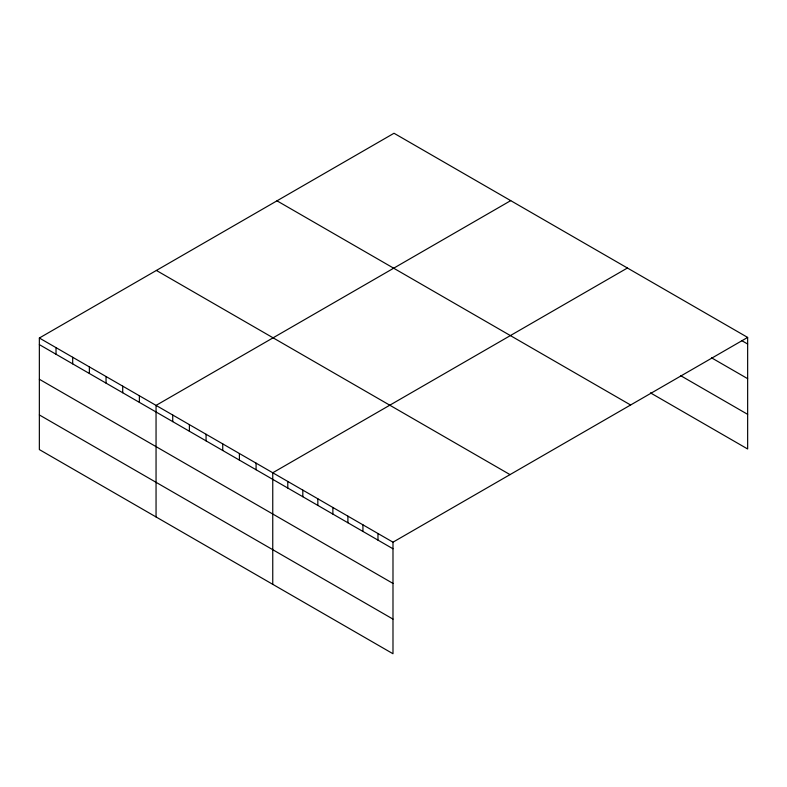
<?xml version="1.0" encoding="UTF-8"?>
<svg xmlns="http://www.w3.org/2000/svg" width="787" height="787" viewBox="0 0 787 787"><rect width="100%" height="100%" fill="white"/><g stroke="black" fill="none" stroke-linecap="round" stroke-linejoin="round"><path stroke-width="1.18" d="M392.988 583.423L392.988 542.184L39.35 338.017L39.35 449.574L392.988 653.741L392.988 583.423L39.35 379.255M650.456 392.87L747.65 448.983L747.65 337.426L394.012 133.259L39.35 338.017M510.714 200.636L156.052 405.394L156.052 516.951M627.416 268.013L272.755 472.771L272.755 584.328M392.988 542.184L747.65 337.426M741.639 340.555L747.65 344.027M711.576 357.839L747.65 378.665M680.519 375.586L747.65 414.346M276.975 200.823L630.613 405M156.387 270.443L510.025 474.62M39.35 344.617L392.988 548.785M39.35 414.936L392.988 619.113M377.967 533.507L377.967 540.108M362.935 524.831L362.935 531.432M347.903 516.154L347.903 522.755M332.871 507.477L332.871 514.078M317.84 498.801L317.84 505.402M302.818 490.124L302.818 496.725M287.786 481.447L287.786 488.048M256.08 463.14L256.08 469.741M239.405 453.519L239.405 460.12M222.741 443.898L222.741 450.498M206.066 434.267L206.066 440.868M189.392 424.646L189.392 431.246M172.727 415.015L172.727 421.616M139.378 395.763L139.378 402.364M122.713 386.142L122.713 392.743M106.038 376.52L106.038 383.121M89.364 366.89L89.364 373.491M72.689 357.268L72.689 363.869M56.025 347.638L56.025 354.239"/></g></svg>
